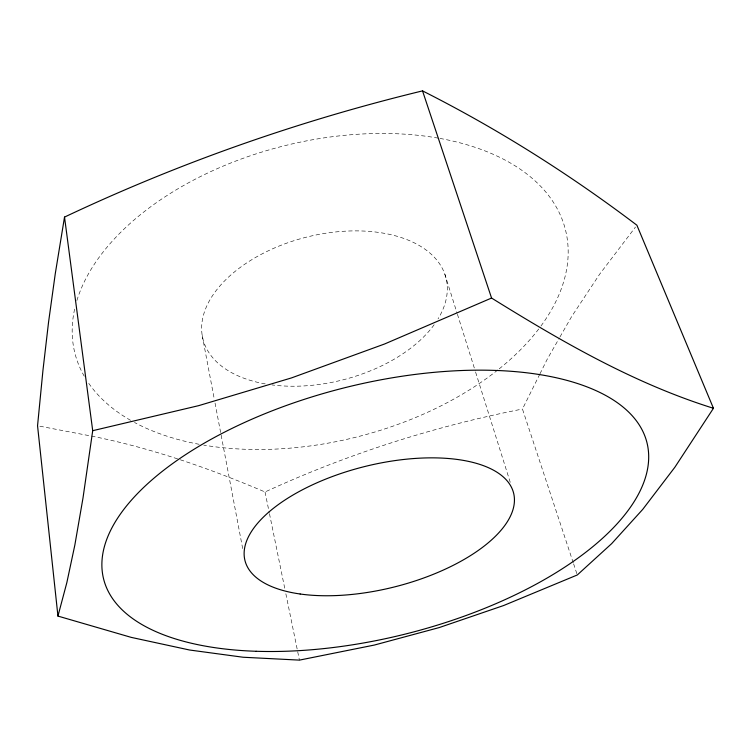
<?xml version="1.0" encoding="UTF-8"?>
<svg xmlns="http://www.w3.org/2000/svg" width="751" height="751" viewBox="0 0 751 751"><rect width="100%" height="100%" fill="white"/><g stroke="black" fill="none" stroke-linecap="round" stroke-linejoin="round"><path stroke-width="0.56" stroke-dasharray="3.75 2.82" d="M573.238 562.724L522.461 409.042L539.453 374.862M539.969 373.829L547.169 359.325L559.411 337.941M559.993 336.927L571.642 316.556L599.617 274.246L635.477 227.055M91.481 436.096C151.261 447.971 209.031 468.183 265.028 491.971C347.197 454.158 433.712 426.437 522.461 409.042M39.841 426.202L90.336 435.88M573.604 563.832L576.918 573.858M444.817 274.153L457.068 313.148M457.425 314.256L475.28 371.078M475.627 372.196L510.286 482.489M265.028 491.971L269.243 512.567M269.478 513.703L284.92 589.197M285.859 593.778L299.424 660.12M202.188 335.368L214.166 398.452M215.039 403.043L220.916 434.012M221.141 435.167L243.146 551.018M439.973 138.428A252.909 150.031 -14.1 0 1 539.434 328.056M538.73 328.985A252.909 150.031 -14.1 0 1 498.683 369.267M497.772 369.99A252.909 150.031 -14.1 0 1 203.756 445.118M199.137 444.292A252.909 150.031 -14.1 0 1 134.504 422.475M130.58 420.307A252.909 150.031 -14.1 0 1 87.341 381.245M84.262 376.232A252.909 150.031 -14.1 0 1 75.128 306.962M76.884 300.541A252.909 150.031 -14.1 0 1 438.856 138.231M265.272 383.902A125.295 73.645 -14.1 0 1 214.702 292.505A125.295 73.645 -14.1 0 1 375.481 232.012A125.295 73.645 -14.1 0 1 438.04 318.912M434.162 324.714A125.295 73.645 -14.1 0 1 272.059 384.934"/><path stroke-width="1.13" d="M64.52 217.086L92.711 430.689L83.014 497.904L74.847 545.048L66.848 582.598L57.949 616.083L131.284 637.392L189.571 650.009L243.117 657.238L299.424 660.12L374.317 645.062L439.213 627.573L503.677 605.513L577.284 574.975L611.643 543.658L642.725 509.394L674.867 467.235L713.45 408.281L636.886 225.206C569.549 174.194 497.951 128.965 422.531 90.88C299.264 120.742 179.207 162.892 64.52 217.086L55.264 273.749L48.58 321.963L42.967 370.205L37.55 425.77L57.949 616.083M713.45 408.281C634.135 383.508 561.795 341.639 491.567 298.044L384.55 344.005L291.472 377.922L198.621 405.662L92.711 430.689M422.531 90.88L491.567 298.044M256.138 651.277A280.104 126.844 -14.1 0 0 647.972 447.634A280.104 126.844 -14.1 0 0 221.723 433.59A280.104 126.844 -14.1 0 0 256.138 651.277M300.147 594.003A138.484 62.004 -14.1 0 0 513.74 506.615A138.484 62.004 -14.1 0 0 323.981 479.805A138.484 62.004 -14.1 0 0 300.147 594.003"/></g></svg>
